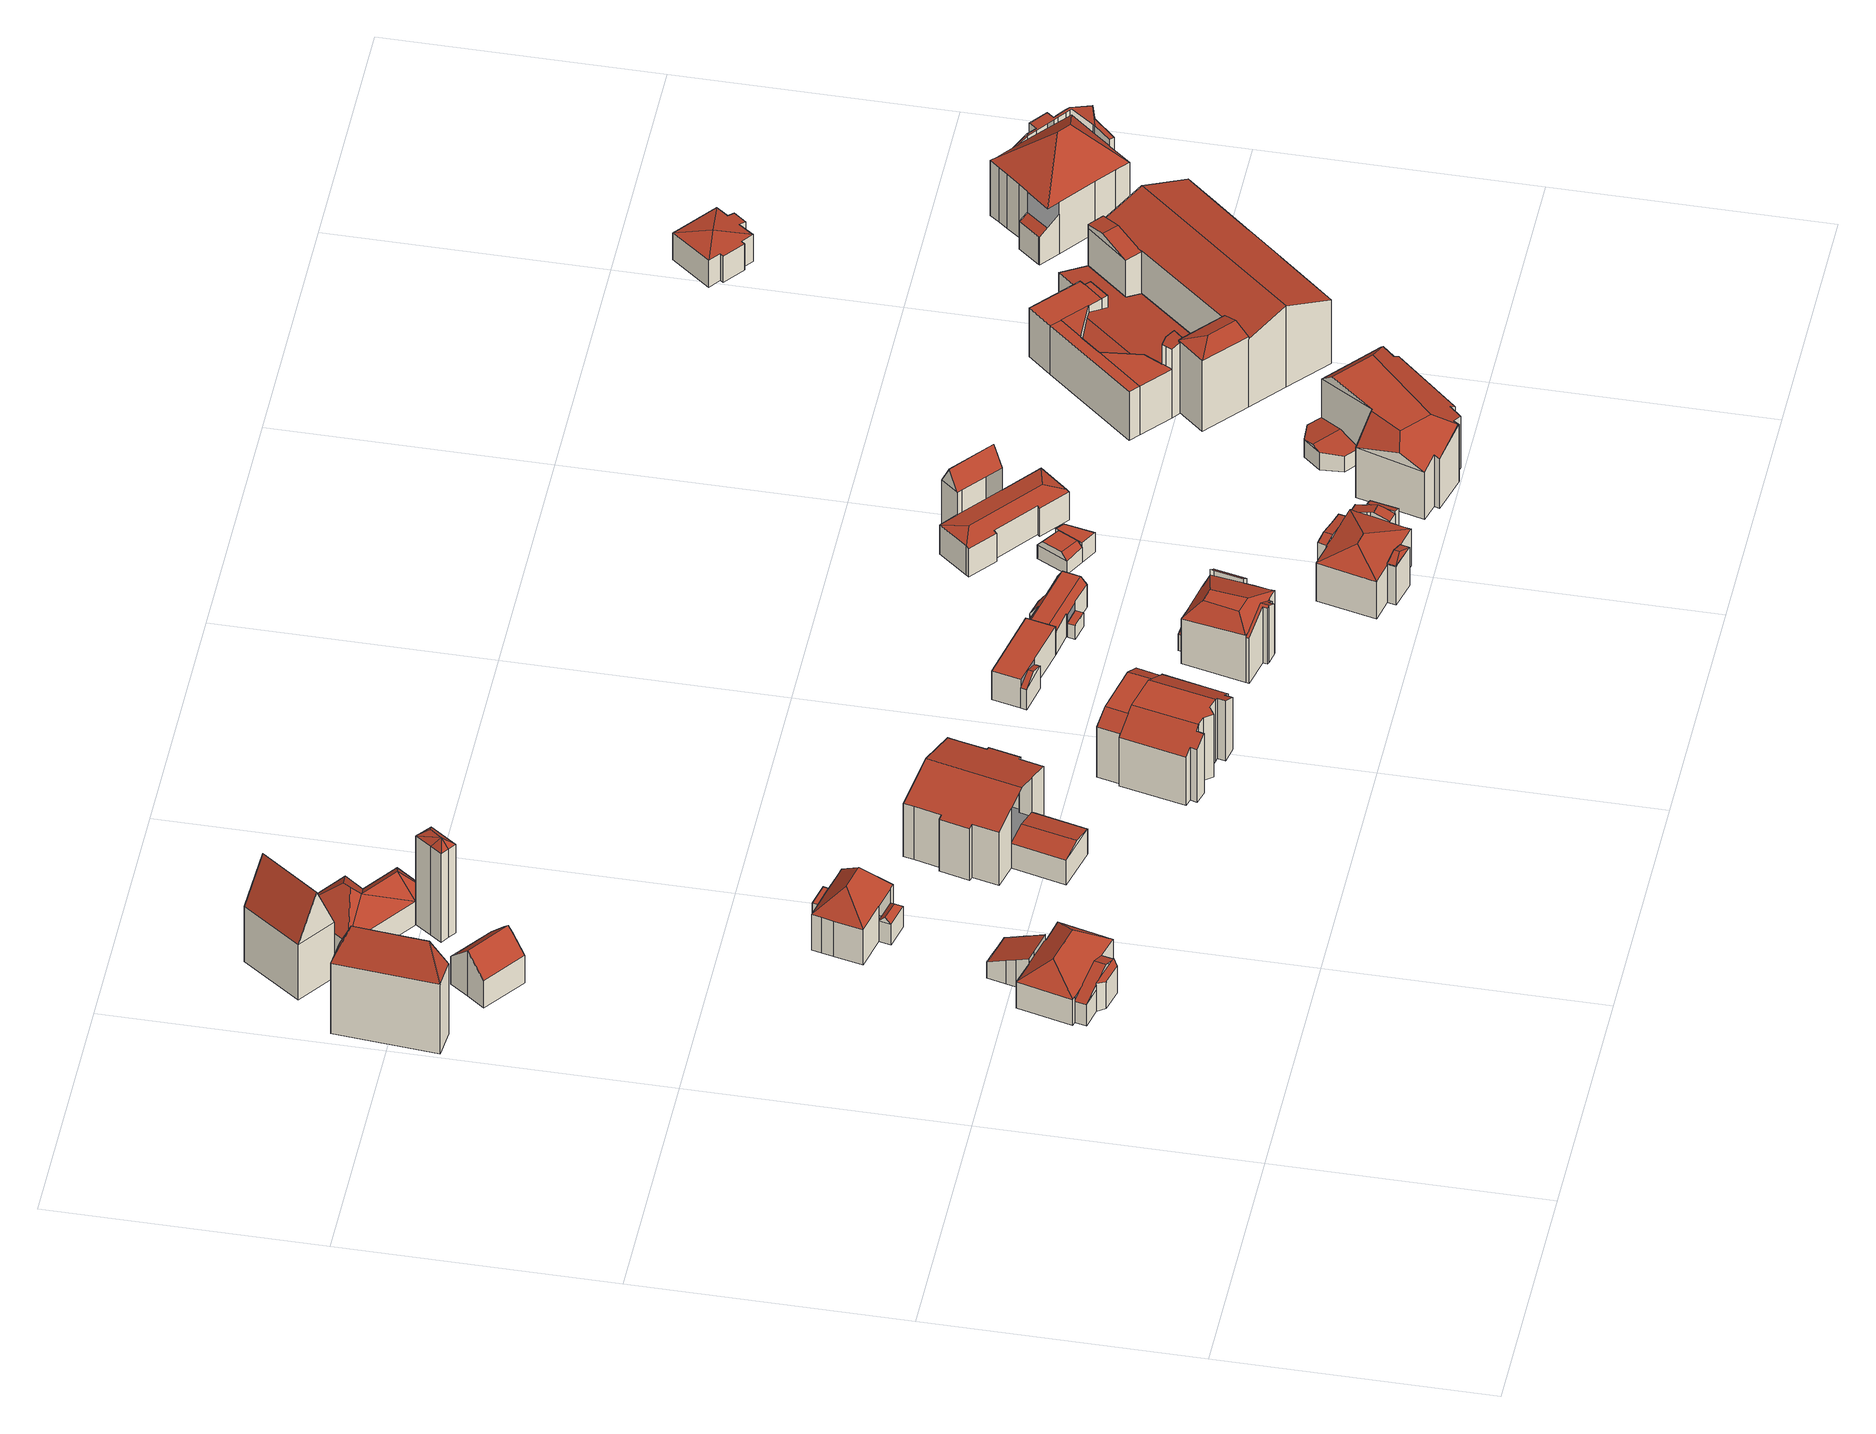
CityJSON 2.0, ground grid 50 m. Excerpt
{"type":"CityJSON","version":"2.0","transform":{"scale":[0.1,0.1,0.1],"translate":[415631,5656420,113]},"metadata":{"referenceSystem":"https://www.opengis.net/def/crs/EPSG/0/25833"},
"CityObjects":{
"building1":{"type":"Building","attributes":{"Dachtyp_tdc":"tdcFreeFormRoof","Gemeindeschluessel":14612000,"Dachneigung":68.28,"QualitaetDacherkennung":7,"Geometrietyp2DReferenz":"3000","measuredHeight":22.56,"function":"31001_9998","roofType":"5000"},"geometry":[{"type":"Solid","lod":"2","boundaries":[[[[0,1,2,3]],[[1,4,5,2]],[[4,6,7,5]],[[6,0,3,7]],[[8,9,6,4]],[[8,4,1]],[[9,8,1,0]],[[9,0,6]],[[3,2,5,7]]]],"semantics":{"surfaces":[{"type":"WallSurface"},{"type":"RoofSurface"},{"type":"GroundSurface"}],"values":[[0,0,0,0,1,1,1,1,2]]}}]},
"building2":{"type":"Building","attributes":{"Gemeindeschluessel":14612000,"Geometrietyp2DReferenz":"3000","function":"31001_9998","roofType":"9999"},"children":["building2-1","building2-2","building2-3","building2-4"]},
"building2-1":{"type":"BuildingPart","attributes":{"Dachtyp_tdc":"tdcPolyFlatRoof","Dachneigung":25.34,"QualitaetDacherkennung":18,"Geometrietyp2DReferenz":"3000","measuredHeight":7.14,"roofType":"2100"},"parents":["building2"],"geometry":[{"type":"MultiSurface","lod":"2","boundaries":[[[10,11,12,13,14]],[[11,15,16,12]],[[15,17,18,16]],[[17,19,20,18]],[[19,21,22,20]],[[21,23,24,22]],[[23,25,26,24]],[[25,27,28,26]],[[27,29,30,31,28]],[[29,27,25,23,21,19,17,15,11,10]],[[13,12,16,18,20,22,24,26,28,31]]],"semantics":{"surfaces":[{"type":"WallSurface"},{"type":"RoofSurface"},{"type":"GroundSurface"}],"values":[0,0,0,0,0,0,0,0,0,1,2]}}]},
"building2-2":{"type":"BuildingPart","attributes":{"Dachtyp_tdc":"tdcGableRoof","Dachneigung":17.97,"QualitaetDacherkennung":42,"Geometrietyp2DReferenz":"3000","measuredHeight":7.24,"roofType":"3100"},"parents":["building2"],"geometry":[{"type":"MultiSurface","lod":"2","boundaries":[[[32,33,34,35]],[[36,37,38,39]],[[37,40,41,38]],[[37,42,43,44,45,46,40]],[[47,48,45,44,49]],[[32,50,48,47,33]],[[36,42,37]],[[41,35,34,39,38]]],"semantics":{"surfaces":[{"type":"WallSurface"},{"type":"RoofSurface"},{"type":"GroundSurface"}],"values":[0,0,0,1,1,0,0,2]}}]},
"building2-3":{"type":"BuildingPart","attributes":{"Dachtyp_tdc":"tdcHipRoof","Dachneigung":32.43,"QualitaetDacherkennung":77,"Geometrietyp2DReferenz":"3000","measuredHeight":9.24,"roofType":"3200"},"parents":["building2"],"geometry":[{"type":"MultiSurface","lod":"2","boundaries":[[[51,41,40]],[[51,52,53,41]],[[52,54,55,53]],[[54,14,13,55]],[[30,56,57,31]],[[56,58,59,57]],[[58,60,61,59]],[[60,62,63,61]],[[62,50,32,35,63]],[[60,58,64]],[[54,52,65]],[[58,56,30,14,54,65,64]],[[52,51,46,50,62,60,64,65]],[[41,53,55,13,31,57,59,61,63,35]]],"semantics":{"surfaces":[{"type":"WallSurface"},{"type":"RoofSurface"},{"type":"GroundSurface"}],"values":[0,0,0,0,0,0,0,0,0,1,1,1,1,2]}}]},
"building2-4":{"type":"BuildingPart","attributes":{"Dachtyp_tdc":"tdcPolyFlatRoof","Dachneigung":17.03,"QualitaetDacherkennung":65,"Geometrietyp2DReferenz":"3000","measuredHeight":6.22,"roofType":"2100"},"parents":["building2"],"geometry":[{"type":"MultiSurface","lod":"2","boundaries":[[[66,67,42,36,39,68]],[[69,70,71,34,33,47]],[[70,66,68,71]],[[70,69,49,43,67,66]],[[68,39,34,71]]],"semantics":{"surfaces":[{"type":"WallSurface"},{"type":"RoofSurface"},{"type":"GroundSurface"}],"values":[0,0,0,1,2]}}]},
"building3":{"type":"Building","attributes":{"Dachtyp_tdc":"tdcGableRoof","Gemeindeschluessel":14612000,"Dachneigung":45.66,"QualitaetDacherkennung":74,"Geometrietyp2DReferenz":"3000","measuredHeight":10.26,"function":"31001_9998","roofType":"3100"},"geometry":[{"type":"Solid","lod":"2","boundaries":[[[[72,73,74,75]],[[73,76,77,74]],[[76,78,79,77]],[[78,80,81,79]],[[80,82,83,81]],[[82,84,85,83]],[[84,86,87,85]],[[86,72,75,87]],[[82,80,78,76,73]],[[73,72,86,84,82]],[[75,74,77,79,81,83,85,87]]]],"semantics":{"surfaces":[{"type":"WallSurface"},{"type":"RoofSurface"},{"type":"GroundSurface"}],"values":[[0,0,0,0,0,0,0,0,1,1,2]]}}]},
"building4":{"type":"Building","attributes":{"Gemeindeschluessel":14612000,"Geometrietyp2DReferenz":"3000","function":"31001_9998","roofType":"9999"},"children":["building4-1","building4-2"]},
"building4-1":{"type":"BuildingPart","attributes":{"Dachtyp_tdc":"tdcHipRoof","Dachneigung":46.65,"QualitaetDacherkennung":69,"Geometrietyp2DReferenz":"3000","measuredHeight":12.96,"roofType":"3200"},"parents":["building4"],"geometry":[{"type":"MultiSurface","lod":"2","boundaries":[[[88,89,90,91]],[[89,92,93,90]],[[92,94,93]],[[95,96,97]],[[95,98,99,96]],[[98,100,101,99]],[[100,102,103,101]],[[102,104,105,103]],[[104,106,107,105]],[[106,108,109,107]],[[108,88,91,109]],[[104,102,100,98,110]],[[89,88,111]],[[98,95,92,89,111,110]],[[88,108,106,104,110,111]],[[91,90,93,96,99,101,103,105,107,109]]],"semantics":{"surfaces":[{"type":"WallSurface"},{"type":"RoofSurface"},{"type":"GroundSurface"}],"values":[0,0,0,0,0,0,0,0,0,0,0,1,1,1,1,2]}}]},
"building4-2":{"type":"BuildingPart","attributes":{"Dachtyp_tdc":"tdcFreeFormRoof","Dachneigung":44.74,"QualitaetDacherkennung":15,"Geometrietyp2DReferenz":"3000","measuredHeight":5.67,"roofType":"5000"},"parents":["building4"],"geometry":[{"type":"MultiSurface","lod":"2","boundaries":[[[94,112,113,93]],[[112,114,115,113]],[[114,97,96,115]],[[116,117,114,112]],[[116,112,94]],[[117,116,94,97]],[[114,117,97]],[[113,115,96,93]]],"semantics":{"surfaces":[{"type":"WallSurface"},{"type":"RoofSurface"},{"type":"GroundSurface"}],"values":[0,0,0,1,1,1,0,2]}}]},
"building5":{"type":"Building","attributes":{"Dachtyp_tdc":"tdcFreeFormRoof","Gemeindeschluessel":14612000,"Dachneigung":65.92,"QualitaetDacherkennung":3,"Geometrietyp2DReferenz":"3000","measuredHeight":21.65,"function":"31001_9998","roofType":"5000"},"geometry":[{"type":"Solid","lod":"2","boundaries":[[[[118,119,120,121]],[[119,122,123,120]],[[122,124,125,123]],[[124,118,121,125]],[[126,124,122]],[[127,126,122,119]],[[127,119,118]],[[126,127,118,124]],[[121,120,123,125]]]],"semantics":{"surfaces":[{"type":"WallSurface"},{"type":"RoofSurface"},{"type":"GroundSurface"}],"values":[[0,0,0,0,0,1,0,1,2]]}}]},
"building6":{"type":"Building","attributes":{"Dachtyp_tdc":"tdcPolyFlatRoof","Gemeindeschluessel":14612000,"Dachneigung":0,"QualitaetDacherkennung":48,"Geometrietyp2DReferenz":"3000","measuredHeight":4.53,"function":"31001_9998","roofType":"1000"},"geometry":[{"type":"Solid","lod":"2","boundaries":[[[[128,129,130,131]],[[129,132,133,130]],[[132,134,135,133]],[[134,128,131,135]],[[134,132,129,128]],[[131,130,133,135]]]],"semantics":{"surfaces":[{"type":"WallSurface"},{"type":"RoofSurface"},{"type":"GroundSurface"}],"values":[[0,0,0,0,1,2]]}}]},
"building7":{"type":"Building","attributes":{"Dachtyp_tdc":"tdcFreeFormRoof","Gemeindeschluessel":14612000,"Dachneigung":42.79,"QualitaetDacherkennung":4,"Geometrietyp2DReferenz":"3000","measuredHeight":21.52,"function":"31001_9998","roofType":"5000"},"geometry":[{"type":"Solid","lod":"2","boundaries":[[[[136,137,138,139]],[[137,140,141,138]],[[140,142,143,141]],[[142,144,145,143]],[[144,146,147,145]],[[146,136,139,147]],[[148,149,146,144]],[[148,144,142]],[[142,149,148]],[[142,150,149]],[[140,150,142]],[[150,140,137]],[[150,137,136]],[[149,150,136,146]],[[139,138,141,143,145,147]]]],"semantics":{"surfaces":[{"type":"WallSurface"},{"type":"RoofSurface"},{"type":"GroundSurface"}],"values":[[0,0,0,0,0,0,1,1,1,1,1,1,1,1,2]]}}]},
"building8":{"type":"Building","attributes":{"Dachtyp_tdc":"tdcFreeFormRoof","Gemeindeschluessel":14612000,"Dachneigung":44.96,"QualitaetDacherkennung":59,"Geometrietyp2DReferenz":"3000","measuredHeight":10.83,"function":"31001_3211","roofType":"5000"},"geometry":[{"type":"Solid","lod":"2","boundaries":[[[[151,152,153,154]],[[152,155,156,153]],[[155,157,158,156]],[[157,159,160,158]],[[159,161,162,160]],[[161,163,164,162]],[[163,151,154,164]],[[165,166,163,161]],[[167,168,165,161,159]],[[167,159,157]],[[168,167,157,155]],[[166,152,151]],[[165,152,166]],[[165,155,152]],[[155,165,168]],[[166,151,163]],[[154,153,156,158,160,162,164]]]],"semantics":{"surfaces":[{"type":"WallSurface"},{"type":"RoofSurface"},{"type":"GroundSurface"}],"values":[[0,0,0,0,0,0,0,1,1,1,1,1,1,1,1,1,2]]}}]},
"building9":{"type":"Building","attributes":{"Gemeindeschluessel":14612000,"Geometrietyp2DReferenz":"3000","function":"31001_9998","roofType":"9999"},"children":["building9-1","building9-2"]},
"building9-1":{"type":"BuildingPart","attributes":{"Dachtyp_tdc":"tdcGableRoof","Dachneigung":12.22,"QualitaetDacherkennung":60,"Geometrietyp2DReferenz":"3000","measuredHeight":6.44,"roofType":"3100"},"parents":["building9"],"geometry":[{"type":"MultiSurface","lod":"2","boundaries":[[[169,170,171,172]],[[170,173,174,171]],[[173,175,176,174]],[[173,170,177]],[[170,169,178,177]],[[175,173,177,178]],[[172,171,174,176,179]]],"semantics":{"surfaces":[{"type":"WallSurface"},{"type":"RoofSurface"},{"type":"GroundSurface"}],"values":[0,0,0,0,1,1,2]}}]},
"building9-2":{"type":"BuildingPart","attributes":{"Dachtyp_tdc":"tdcGableRoof","Dachneigung":16.41,"QualitaetDacherkennung":44,"Geometrietyp2DReferenz":"3000","measuredHeight":14.6,"roofType":"3100"},"parents":["building9"],"geometry":[{"type":"MultiSurface","lod":"2","boundaries":[[[180,181,182,183]],[[181,184,185,182]],[[184,186,187,185]],[[186,188,189,187]],[[188,190,191,189]],[[190,192,193,191]],[[192,194,195,193]],[[194,196,197,195]],[[196,198,199,197]],[[198,200,201,199]],[[200,202,203,201]],[[202,204,205,203]],[[204,206,207,205]],[[206,208,209,207]],[[208,210,172,209]],[[210,169,172]],[[211,176,175]],[[211,180,183,176]],[[212,210,208,206,204,202,200,198,196,194]],[[194,192,190,188,186,184,181,180,211,212]],[[183,182,185,187,189,191,193,195,197,199,201,203,205,207,209,172,179,176]]],"semantics":{"surfaces":[{"type":"WallSurface"},{"type":"RoofSurface"},{"type":"GroundSurface"}],"values":[0,0,0,0,0,0,0,0,0,0,0,0,0,0,0,0,0,0,1,1,2]}}]},
"building10":{"type":"Building","attributes":{"Gemeindeschluessel":14612000,"Geometrietyp2DReferenz":"3000","function":"31001_9998","roofType":"9999"},"children":["building10-1","building10-2"]},
"building10-1":{"type":"BuildingPart","attributes":{"Dachtyp_tdc":"tdcCutGableRoof","Dachneigung":0.934,"QualitaetDacherkennung":50,"Geometrietyp2DReferenz":"3000","measuredHeight":13.31,"roofType":"9999"},"parents":["building10"],"geometry":[{"type":"MultiSurface","lod":"2","boundaries":[[[213,214,215,216]],[[214,217,218,215]],[[217,219,220,218]],[[214,213,221,222]],[[217,214,222,223]],[[219,217,223,224]],[[223,222,221,225,226,224]],[[216,215,218,220,227,228]]],"semantics":{"surfaces":[{"type":"WallSurface"},{"type":"RoofSurface"},{"type":"GroundSurface"}],"values":[0,0,0,1,0,1,1,2]}}]},
"building10-2":{"type":"BuildingPart","attributes":{"Dachtyp_tdc":"tdcCutGableRoof","Dachneigung":0.249,"QualitaetDacherkennung":56,"Geometrietyp2DReferenz":"3000","measuredHeight":14.03,"roofType":"9999"},"parents":["building10"],"geometry":[{"type":"MultiSurface","lod":"2","boundaries":[[[229,230,231,232,233,234,235,236,216,228,227,220,237,238,239,240,241,242,243,244,245]],[[246,247,230,229]],[[247,248,231,230]],[[248,249,232,231]],[[249,250,233,232]],[[250,251,234,233]],[[251,252,235,234]],[[252,253,236,235]],[[253,254,216,236]],[[254,213,216]],[[219,255,237,220]],[[255,256,238,237]],[[256,257,239,238]],[[257,258,240,239]],[[258,259,241,240]],[[259,260,242,241]],[[260,261,243,242]],[[261,262,244,243]],[[262,263,245,244]],[[263,246,229,245]],[[264,254,253,252,251,250,249,248,247]],[[261,260,259,258,257,256,255,219,265]],[[247,246,263,262,261,265,264]]],"semantics":{"surfaces":[{"type":"GroundSurface"},{"type":"WallSurface"},{"type":"RoofSurface"}],"values":[0,1,1,1,1,1,1,1,1,1,1,1,1,1,1,1,1,1,1,1,2,2,2]}}]},
"building11":{"type":"Building","attributes":{"Gemeindeschluessel":14612000,"Geometrietyp2DReferenz":"3000","function":"31001_9998","roofType":"9999"},"children":["building11-1","building11-2"]},
"building11-1":{"type":"BuildingPart","attributes":{"Dachtyp_tdc":"tdcGableRoof","Dachneigung":27.34,"QualitaetDacherkennung":28,"Geometrietyp2DReferenz":"3000","measuredHeight":6.12,"roofType":"3100"},"parents":["building11"],"geometry":[{"type":"MultiSurface","lod":"2","boundaries":[[[266,267,268,269]],[[270,271,272,273]],[[271,266,269,272]],[[266,271,274]],[[267,266,274,275]],[[271,270,275,274]],[[269,268,273,272]]],"semantics":{"surfaces":[{"type":"WallSurface"},{"type":"RoofSurface"},{"type":"GroundSurface"}],"values":[0,0,0,0,1,1,2]}}]},
"building11-2":{"type":"BuildingPart","attributes":{"Dachtyp_tdc":"tdcPolyFlatRoof","Dachneigung":0,"QualitaetDacherkennung":57,"Geometrietyp2DReferenz":"3000","measuredHeight":6.41,"roofType":"1000"},"parents":["building11"],"geometry":[{"type":"MultiSurface","lod":"2","boundaries":[[[276,277,278,268,267]],[[277,279,280,278]],[[279,281,282,280]],[[281,283,270,273,282]],[[283,281,279,277,276]],[[268,278,280,282,273]]],"semantics":{"surfaces":[{"type":"WallSurface"},{"type":"RoofSurface"},{"type":"GroundSurface"}],"values":[0,0,0,0,1,2]}}]},
"building12":{"type":"Building","attributes":{"Gemeindeschluessel":14612000,"Geometrietyp2DReferenz":"3000","function":"31001_9998","roofType":"9999"},"children":["building12-1","building12-2","building12-3","building12-4"]},
"building12-1":{"type":"BuildingPart","attributes":{"Dachtyp_tdc":"tdcCutTentRoof","Dachneigung":22.53,"QualitaetDacherkennung":49,"Geometrietyp2DReferenz":"3000","measuredHeight":12.88,"roofType":"9999"},"parents":["building12"],"geometry":[{"type":"MultiSurface","lod":"2","boundaries":[[[284,285,286]],[[287,288,289]],[[287,290,291,288]],[[292,293,294,295]],[[293,296,297,294]],[[296,298,299,297]],[[298,300,301,302,299]],[[303,304,305,306,307]],[[304,284,286,305]],[[290,287,284,304,308,309]],[[298,296,293,292,290,309,310]],[[303,311,312,313,300,298,310,314]],[[304,303,314,308]],[[314,310,309,308]],[[286,315,288,291,295,294,297,299,302,316,306,305]]],"semantics":{"surfaces":[{"type":"WallSurface"},{"type":"RoofSurface"},{"type":"GroundSurface"}],"values":[0,0,0,0,0,0,0,0,0,1,1,1,1,1,2]}}]},
"building12-2":{"type":"BuildingPart","attributes":{"Dachtyp_tdc":"tdcGableRoof","Dachneigung":19.24,"QualitaetDacherkennung":37,"Geometrietyp2DReferenz":"3000","measuredHeight":4.98,"roofType":"3100"},"parents":["building12"],"geometry":[{"type":"MultiSurface","lod":"2","boundaries":[[[285,317,318,286]],[[317,319,320,318]],[[319,321,322,320]],[[321,323,324,322]],[[323,289,288,324]],[[321,319,317,285,325]],[[325,289,323,321]],[[315,286,318,320,322,324,288]]],"semantics":{"surfaces":[{"type":"WallSurface"},{"type":"RoofSurface"},{"type":"GroundSurface"}],"values":[0,0,0,0,0,1,1,2]}}]},
"building12-3":{"type":"BuildingPart","attributes":{"Dachtyp_tdc":"tdcGableRoof","Dachneigung":34.09,"QualitaetDacherkennung":13,"Geometrietyp2DReferenz":"3000","measuredHeight":12.79,"roofType":"3100"},"parents":["building12"],"geometry":[{"type":"MultiSurface","lod":"2","boundaries":[[[326,327,328,329]],[[327,330,331,328]],[[330,332,333,331]],[[332,334,335,333]],[[334,336,337,335]],[[336,307,306,337]],[[301,338,339,302]],[[338,326,329,339]],[[340,311,307,336,334,332,330]],[[330,327,326,338,301,313,340]],[[329,328,331,333,335,337,306,316,302,339]]],"semantics":{"surfaces":[{"type":"WallSurface"},{"type":"RoofSurface"},{"type":"GroundSurface"}],"values":[0,0,0,0,0,0,0,0,1,1,2]}}]},
"building12-4":{"type":"BuildingPart","attributes":{"Dachtyp_tdc":"tdcPolyFlatRoof","Dachneigung":38.9,"QualitaetDacherkennung":56,"Geometrietyp2DReferenz":"3000","measuredHeight":11.26,"roofType":"2100"},"parents":["building12"],"geometry":[{"type":"MultiSurface","lod":"2","boundaries":[[[341,342,343,291,290]],[[342,344,345,343]],[[344,346,292,295,345]],[[344,342,341,346]],[[295,291,343,345]]],"semantics":{"surfaces":[{"type":"WallSurface"},{"type":"RoofSurface"},{"type":"GroundSurface"}],"values":[0,0,0,1,2]}}]},
"building13":{"type":"Building","attributes":{"Gemeindeschluessel":14612000,"Geometrietyp2DReferenz":"3000","function":"31001_9998","roofType":"9999"},"children":["building13-1","building13-2"]},
"building13-1":{"type":"BuildingPart","attributes":{"Dachtyp_tdc":"tdcPolyFlatRoof","Dachneigung":0,"QualitaetDacherkennung":0,"Geometrietyp2DReferenz":"3000","measuredHeight":3.11,"roofType":"9999"},"parents":["building13"],"geometry":[{"type":"MultiSurface","lod":"2","boundaries":[[[347,348,349,350]],[[350,349,351,352]],[[348,347,353,354]],[[347,350,352,353]],[[352,351,354,353]],[[354,351,349,348]]],"semantics":{"surfaces":[{"type":"RoofSurface"},{"type":"WallSurface"},{"type":"GroundSurface"},{"type":"ClosureSurface","isClosure":"1","QuelleClosure":"LoD1Solid"}],"values":[0,1,1,1,2,3]}}]},
"building13-2":{"type":"BuildingPart","attributes":{"Dachtyp_tdc":"tdcCutGableRoof","Dachneigung":0.088,"QualitaetDacherkennung":58,"Geometrietyp2DReferenz":"3000","measuredHeight":6.47,"roofType":"9999"},"parents":["building13"],"geometry":[{"type":"MultiSurface","lod":"2","boundaries":[[[355,356,357,280]],[[356,358,359,357]],[[358,360,361,359]],[[360,362,363,361]],[[362,364,365,363]],[[364,366,367,365]],[[366,368,369,367]],[[368,370,371,369]],[[370,372,373,371]],[[372,374,354,373]],[[374,375,348,354]],[[376,377,378,351,349]],[[377,379,282,378]],[[379,380,381,282]],[[380,382,383,381]],[[382,355,280,383]],[[368,366,364,362,360,358,356,355,382]],[[380,379,377,376,375,374,372,370]],[[382,380,370,368]],[[280,357,359,361,363,365,367,369,371,373,354,351,378,282,381,383]]],"semantics":{"surfaces":[{"type":"WallSurface"},{"type":"RoofSurface"},{"type":"GroundSurface"}],"values":[0,0,0,0,0,0,0,0,0,0,0,0,0,0,0,0,1,1,1,2]}}]},
"building14":{"type":"Building","attributes":{"Gemeindeschluessel":14612000,"Geometrietyp2DReferenz":"3000","function":"31001_9998","roofType":"9999"},"children":["building14-1","building14-2","building14-3","building14-4","building14-5"]},
"building14-1":{"type":"BuildingPart","attributes":{"Dachtyp_tdc":"tdcGableRoof","Dachneigung":19.12,"QualitaetDacherkennung":63,"Geometrietyp2DReferenz":"3000","measuredHeight":9.65,"roofType":"3100"},"parents":["building14"],"geometry":[{"type":"MultiSurface","lod":"2","boundaries":[[[384,385,386,387]],[[385,388,389,386]],[[388,390,391,389]],[[392,393,394,395,396]],[[397,398,390,388,385,384,399,400]],[[400,393,392,401,397]],[[402,387,386,389,391,403,396,395]]],"semantics":{"surfaces":[{"type":"WallSurface"},{"type":"RoofSurface"},{"type":"GroundSurface"}],"values":[0,0,0,0,1,1,2]}}]},
"building14-2":{"type":"BuildingPart","attributes":{"Dachtyp_tdc":"tdcPolyFlatRoof","Dachneigung":19.1,"QualitaetDacherkennung":64,"Geometrietyp2DReferenz":"3000","measuredHeight":9.19,"roofType":"2100"},"parents":["building14"],"geometry":[{"type":"MultiSurface","lod":"2","boundaries":[[[404,405,392,396,406]],[[407,408,409,391,390]],[[408,404,406,409]],[[408,407,398,410,401,405,404]],[[406,396,403,391,409]]],"semantics":{"surfaces":[{"type":"WallSurface"},{"type":"RoofSurface"},{"type":"GroundSurface"}],"values":[0,0,0,1,2]}}]},
"building14-3":{"type":"BuildingPart","attributes":{"Dachtyp_tdc":"tdcHipRoof","Dachneigung":19.15,"QualitaetDacherkennung":63,"Geometrietyp2DReferenz":"3000","measuredHeight":10.35,"roofType":"3200"},"parents":["building14"],"geometry":[{"type":"MultiSurface","lod":"2","boundaries":[[[394,411,412,395]],[[411,413,414,412]],[[413,415,416,414]],[[413,411,394,417,399,418,419]],[[420,421,422]],[[418,423,424,425,426,420,422,419]],[[421,427,415,413,419,422]],[[428,429,430,431,432,433,387,402,395,412,414,416]],[[427,421,429,428]],[[421,420,430,429]],[[420,426,431,430]],[[426,425,432,431]]],"semantics":{"surfaces":[{"type":"WallSurface"},{"type":"RoofSurface"},{"type":"GroundSurface"}],"values":[0,0,0,1,1,1,1,2,0,0,0,0]}}]},
"building14-4":{"type":"BuildingPart","attributes":{"Dachtyp_tdc":"tdcGableRoof","Dachneigung":10.26,"QualitaetDacherkennung":46,"Geometrietyp2DReferenz":"3000","measuredHeight":9.26,"roofType":"3100"},"parents":["building14"],"geometry":[{"type":"MultiSurface","lod":"2","boundaries":[[[434,435,436,437]],[[435,438,387,436]],[[439,440,441,432,425]],[[440,442,443,441]],[[442,444,445,443]],[[444,446,447,445]],[[446,448,449,447]],[[448,434,437,449]],[[444,442,440,439,450]],[[450,423,438,435,434,448,446,444]],[[437,436,387,433,432,441,443,445,447,449]]],"semantics":{"surfaces":[{"type":"WallSurface"},{"type":"RoofSurface"},{"type":"GroundSurface"}],"values":[0,0,0,0,0,0,0,0,1,1,2]}}]},
"building14-5":{"type":"BuildingPart","attributes":{"Dachtyp_tdc":"tdcHipAndGableRoof","Dachneigung":20.82,"QualitaetDacherkennung":37,"Geometrietyp2DReferenz":"3000","measuredHeight":9.67,"roofType":"5000"},"parents":["building14"],"geometry":[{"type":"MultiSurface","lod":"2","boundaries":[[[451,452,453,454]],[[452,455,428,453]],[[455,427,428]],[[456,451,454,416,415]],[[457,451,458]],[[451,456,459,458]],[[460,457,458,459]],[[452,457,460,455]],[[455,460,459,456]],[[451,457,452]],[[454,453,428,416]]],"semantics":{"surfaces":[{"type":"WallSurface"},{"type":"RoofSurface"},{"type":"GroundSurface"}],"values":[0,0,0,0,1,1,1,0,0,0,2]}}]},
"building15":{"type":"Building","attributes":{"Dachtyp_tdc":"tdcCutGableRoof","Gemeindeschluessel":14612000,"Dachneigung":0.043,"QualitaetDacherkennung":78,"Geometrietyp2DReferenz":"3000","measuredHeight":4.43,"function":"31001_9998","roofType":"9999"},"geometry":[{"type":"Solid","lod":"2","boundaries":[[[[461,462,463,464]],[[462,465,466,463]],[[465,467,468,466]],[[467,461,464,468]],[[462,461,469,470]],[[465,462,470,471]],[[467,465,471,472]],[[461,467,472,469]],[[471,470,469,472]],[[464,463,466,468]]]],"semantics":{"surfaces":[{"type":"WallSurface"},{"type":"RoofSurface"},{"type":"GroundSurface"}],"values":[[0,0,0,0,1,0,1,0,1,2]]}}]},
"building16":{"type":"Building","attributes":{"Dachtyp_tdc":"tdcPolyFlatRoof","Gemeindeschluessel":14612000,"Dachneigung":0,"QualitaetDacherkennung":56,"Geometrietyp2DReferenz":"3000","measuredHeight":4.34,"function":"31001_9998","roofType":"1000"},"geometry":[{"type":"Solid","lod":"2","boundaries":[[[[473,474,466,475]],[[474,476,463,466]],[[476,477,478,463]],[[477,473,475,478]],[[477,476,474,473]],[[475,466,463,478]]]],"semantics":{"surfaces":[{"type":"WallSurface"},{"type":"RoofSurface"},{"type":"GroundSurface"}],"values":[[0,0,0,0,1,2]]}}]},
"building17":{"type":"Building","attributes":{"Gemeindeschluessel":14612000,"Geometrietyp2DReferenz":"3000","function":"31001_9998","roofType":"9999"},"children":["building17-1","building17-2"]},
"building17-1":{"type":"BuildingPart","attributes":{"Dachtyp_tdc":"tdcHipRoof","Dachneigung":10.27,"QualitaetDacherkennung":63,"Geometrietyp2DReferenz":"3000","measuredHeight":7.42,"roofType":"3200"},"parents":["building17"],"geometry":[{"type":"MultiSurface","lod":"2","boundaries":[[[479,480,481,482]],[[480,483,484,481]],[[483,485,486,484]],[[485,487,488,486]],[[487,489,490,488]],[[489,491,492,490]],[[491,493,494,492]],[[493,495,496,494]],[[495,497,498,496]],[[497,499,500,498]],[[499,501,502,500]],[[501,503,502]],[[499,497,504]],[[483,480,505]],[[497,495,493,491,489,487,485,483,505,504]],[[480,479,503,501,499,504,505]],[[482,481,484,486,488,490,492,494,496,498,500,502]]],"semantics":{"surfaces":[{"type":"WallSurface"},{"type":"RoofSurface"},{"type":"GroundSurface"}],"values":[0,0,0,0,0,0,0,0,0,0,0,0,1,1,1,1,2]}}]},
"building17-2":{"type":"BuildingPart","attributes":{"Dachtyp_tdc":"tdcFreeFormRoof","Dachneigung":62.01,"QualitaetDacherkennung":4,"Geometrietyp2DReferenz":"3000","measuredHeight":15.55,"roofType":"5000"},"parents":["building17"],"geometry":[{"type":"MultiSurface","lod":"2","boundaries":[[[506,507,508,502,503]],[[507,509,510,508]],[[509,511,512,510]],[[511,513,479,482,512]],[[506,513,514,515]],[[514,511,509,507,515]],[[511,514,513]],[[506,515,507]],[[482,502,508,510,512]]],"semantics":{"surfaces":[{"type":"WallSurface"},{"type":"RoofSurface"},{"type":"GroundSurface"}],"values":[0,0,0,0,1,1,0,0,2]}}]},
"building18":{"type":"Building","attributes":{"Dachtyp_tdc":"tdcFreeFormRoof","Gemeindeschluessel":14612000,"Dachneigung":0.184,"QualitaetDacherkennung":31,"Geometrietyp2DReferenz":"3000","measuredHeight":14.86,"function":"31001_9998","roofType":"5000"},"geometry":[{"type":"Solid","lod":"2","boundaries":[[[[516,517,518,519]],[[517,520,521,518]],[[520,522,523,521]],[[522,524,525,523]],[[524,526,527,525]],[[526,528,529,527]],[[528,530,531,529]],[[530,532,533,531]],[[532,534,535,533]],[[534,536,537,535]],[[536,538,539,537]],[[538,540,541,539]],[[540,542,543,541]],[[542,544,545,543]],[[544,546,547,545]],[[546,516,519,547]],[[548,549,540,538,536,550,551]],[[548,552,542,549]],[[553,554,516,546,555]],[[534,532,530,528,526,524,522,520,517,554,553,551,550]],[[553,555,544,552,548,551]],[[536,534,550]],[[544,542,552]],[[546,544,555]],[[542,540,549]],[[517,516,554]],[[519,518,521,523,525,527,529,531,533,535,537,539,541,543,545,547]]]],"semantics":{"surfaces":[{"type":"WallSurface"},{"type":"RoofSurface"},{"type":"GroundSurface"}],"values":[[0,0,0,0,0,0,0,0,0,0,0,0,0,0,0,0,1,1,1,1,1,0,0,0,0,0,2]]}}]},
"building19":{"type":"Building","attributes":{"Dachtyp_tdc":"tdcFreeFormRoof","Gemeindeschluessel":14612000,"Dachneigung":10.17,"QualitaetDacherkennung":41,"Geometrietyp2DReferenz":"3000","measuredHeight":4.32,"function":"31001_9998","roofType":"5000"},"geometry":[{"type":"Solid","lod":"2","boundaries":[[[[556,557,558,559,560]],[[557,561,562,563,558]],[[556,561,557]],[[563,559,558]],[[564,565,566,567,568,569]],[[561,556,565,564]],[[556,560,566,565]],[[560,559,567,566]],[[559,563,568,567]],[[563,562,569,568]],[[562,561,564,569]]]],"semantics":{"surfaces":[{"type":"RoofSurface"},{"type":"WallSurface"},{"type":"GroundSurface"}],"values":[[0,0,1,1,2,1,1,1,1,1,1]]}}]},
"building20":{"type":"Building","attributes":{"Gemeindeschluessel":14612000,"Geometrietyp2DReferenz":"3000","function":"31001_9998","roofType":"9999"},"children":["building20-1","building20-2","building20-3","building20-4","building20-5","building20-6"]},
"building20-1":{"type":"BuildingPart","attributes":{"Dachtyp_tdc":"tdcPolyFlatRoof","Dachneigung":14.58,"QualitaetDacherkennung":33,"Geometrietyp2DReferenz":"3000","measuredHeight":16.18,"roofType":"2100"},"parents":["building20"],"geometry":[{"type":"MultiSurface","lod":"2","boundaries":[[[570,571,572,573,574]],[[571,575,576,572]],[[575,577,578,576]],[[577,579,580,578]],[[579,581,582,580]],[[581,583,584,585,582]],[[583,581,579,577,575,571,570]],[[573,572,576,578,580,582,585]]],"semantics":{"surfaces":[{"type":"WallSurface"},{"type":"RoofSurface"},{"type":"GroundSurface"}],"values":[0,0,0,0,0,0,1,2]}}]},
"building20-2":{"type":"BuildingPart","attributes":{"Dachtyp_tdc":"tdcPolyFlatRoof","Dachneigung":0,"QualitaetDacherkennung":65,"Geometrietyp2DReferenz":"3000","measuredHeight":10.89,"roofType":"1000"},"parents":["building20"],"geometry":[{"type":"MultiSurface","lod":"2","boundaries":[[[586,587,588,589]],[[590,591,592,593]],[[594,586,589,595]],[[594,591,590,596,587,586]],[[589,588,597,593,592,595]]],"semantics":{"surfaces":[{"type":"WallSurface"},{"type":"RoofSurface"},{"type":"GroundSurface"}],"values":[0,0,0,1,2]}}]},
"building20-3":{"type":"BuildingPart","attributes":{"Dachtyp_tdc":"tdcPolyFlatRoof","Dachneigung":0,"QualitaetDacherkennung":76,"Geometrietyp2DReferenz":"3000","measuredHeight":10.95,"roofType":"1000"},"parents":["building20"],"geometry":[{"type":"MultiSurface","lod":"2","boundaries":[[[598,599,588,587]],[[598,600,601,599]],[[600,602,603,601]],[[604,605,606,607]],[[605,604,602,600,598,587,596]],[[588,599,601,603,607,606,597]]],"semantics":{"surfaces":[{"type":"WallSurface"},{"type":"RoofSurface"},{"type":"GroundSurface"}],"values":[0,0,0,0,1,2]}}]},
"building20-4":{"type":"BuildingPart","attributes":{"Dachtyp_tdc":"tdcPolyFlatRoof","Dachneigung":0,"QualitaetDacherkennung":87,"Geometrietyp2DReferenz":"3000","measuredHeight":10.94,"roofType":"1000"},"parents":["building20"],"geometry":[{"type":"MultiSurface","lod":"2","boundaries":[[[608,609,592,591]],[[608,574,573,609]],[[584,594,595,585]],[[594,584,574,608,591]],[[592,609,573,585,595]]],"semantics":{"surfaces":[{"type":"WallSurface"},{"type":"RoofSurface"},{"type":"GroundSurface"}],"values":[0,0,0,1,2]}}]},
"building20-5":{"type":"BuildingPart","attributes":{"Dachtyp_tdc":"tdcPolyFlatRoof","Dachneigung":0,"QualitaetDacherkennung":68,"Geometrietyp2DReferenz":"3000","measuredHeight":10.99,"roofType":"1000"},"parents":["building20"],"geometry":[{"type":"MultiSurface","lod":"2","boundaries":[[[610,611,590,593,606,605]],[[610,612,611]],[[593,597,606]]],"semantics":{"surfaces":[{"type":"WallSurface"},{"type":"RoofSurface"},{"type":"GroundSurface"}],"values":[0,1,2]}}]},
"building20-6":{"type":"BuildingPart","attributes":{"Dachtyp_tdc":"tdcPolyFlatRoof","Dachneigung":0,"QualitaetDacherkennung":57,"Geometrietyp2DReferenz":"3000","measuredHeight":10.96,"roofType":"1000"},"parents":["building20"],"geometry":[{"type":"MultiSurface","lod":"2","boundaries":[[[613,614,603,602]],[[613,615,616,614]],[[615,604,607,616]],[[604,615,613,602]],[[603,614,616,607]]],"semantics":{"surfaces":[{"type":"WallSurface"},{"type":"RoofSurface"},{"type":"GroundSurface"}],"values":[0,0,0,1,2]}}]},
"building21":{"type":"Building","attributes":{"Dachtyp_tdc":"tdcFreeFormRoof","Gemeindeschluessel":14612000,"Dachneigung":16.72,"QualitaetDacherkennung":9,"Geometrietyp2DReferenz":"3000","measuredHeight":10.01,"function":"31001_9998","roofType":"5000"},"geometry":[{"type":"Solid","lod":"2","boundaries":[[[[617,618,619,620]],[[618,621,622,619]],[[621,623,624,622]],[[623,625,578,624]],[[625,626,576,578]],[[626,627,572,576]],[[627,628,573,572]],[[628,629,609,573]],[[629,630,592,609]],[[630,631,593,592]],[[631,632,606,593]],[[632,633,616,606]],[[633,634,614,616]],[[634,635,603,614]],[[635,636,601,603]],[[636,637,638,601]],[[637,617,620,638]],[[634,633,632,639,640,629,628,627,626,625,623,621,618,617,637,636,635]],[[640,639,631,630]],[[632,631,639]],[[630,629,640]],[[620,619,622,624,578,576,572,573,609,592,593,606,616,614,603,601,638]]]],"semantics":{"surfaces":[{"type":"WallSurface"},{"type":"RoofSurface"},{"type":"GroundSurface"}],"values":[[0,0,0,0,0,0,0,0,0,0,0,0,0,0,0,0,0,1,1,0,0,2]]}}]},
"building22":{"type":"Building","attributes":{"Gemeindeschluessel":14612000,"Geometrietyp2DReferenz":"3000","function":"31001_9998","roofType":"9999"},"children":["building22-1","building22-2","building22-3","building22-4"]},
"building22-1":{"type":"BuildingPart","attributes":{"Dachtyp_tdc":"tdcGableRoof","Dachneigung":21.73,"QualitaetDacherkennung":64,"Geometrietyp2DReferenz":"3000","measuredHeight":18.23,"roofType":"3100"},"parents":["building22"],"geometry":[{"type":"MultiSurface","lod":"2","boundaries":[[[641,642,643]],[[641,644,645,642]],[[644,646,647,645]],[[646,648,649,647]],[[648,650,651,649]],[[652,653,654,655,656]],[[657,658,659,660,661]],[[658,662,663,659]],[[662,664,665,663]],[[664,666,667,668,665]],[[658,657,669,653,652,670,650,648]],[[648,646,644,641,666,664,662,658]],[[668,642,645,647,649,651,671,656,655,660,659,663,665]]],"semantics":{"surfaces":[{"type":"WallSurface"},{"type":"RoofSurface"},{"type":"GroundSurface"}],"values":[0,0,0,0,0,0,0,0,0,0,1,1,2]}}]},
"building22-2":{"type":"BuildingPart","attributes":{"Dachtyp_tdc":"tdcGableRoof","Dachneigung":15.2,"QualitaetDacherkennung":48,"Geometrietyp2DReferenz":"3000","measuredHeight":16.63,"roofType":"3100"},"parents":["building22"],"geometry":[{"type":"MultiSurface","lod":"2","boundaries":[[[672,673,674,675]],[[673,676,677,674]],[[676,661,660,677]],[[654,672,675,655]],[[654,669,678,679,672]],[[678,680,681,682,679]],[[673,682,681,676]],[[672,679,682,673]],[[676,681,680,657,661]],[[675,674,677,660,655]]],"semantics":{"surfaces":[{"type":"WallSurface"},{"type":"RoofSurface"},{"type":"GroundSurface"}],"values":[0,0,0,0,1,1,0,0,0,2]}}]},
"building22-3":{"type":"BuildingPart","attributes":{"Dachtyp_tdc":"tdcHipAndGableRoof","Dachneigung":19.68,"QualitaetDacherkennung":84,"Geometrietyp2DReferenz":"3000","measuredHeight":17.08,"roofType":"5000"},"parents":["building22"],"geometry":[{"type":"MultiSurface","lod":"2","boundaries":[[[683,684,685,651,650]],[[684,686,687,685]],[[686,688,689,687]],[[688,690,691,689]],[[690,692,652,656,691]],[[688,686,684,693]],[[684,683,694,693]],[[694,692,690,688,693]],[[671,651,685,687,689,691,656]]],"semantics":{"surfaces":[{"type":"WallSurface"},{"type":"RoofSurface"},{"type":"GroundSurface"}],"values":[0,0,0,0,0,1,1,1,2]}}]},
"building22-4":{"type":"BuildingPart","attributes":{"Dachtyp_tdc":"tdcPolyFlatRoof","Dachneigung":0,"QualitaetDacherkennung":69,"Geometrietyp2DReferenz":"3000","measuredHeight":3.55,"roofType":"1000"},"parents":["building22"],"geometry":[{"type":"MultiSurface","lod":"2","boundaries":[[[695,696,697,698]],[[696,643,642,697]],[[667,699,700,668]],[[699,701,702,700]],[[701,703,704,702]],[[703,705,706,704]],[[705,695,698,706]],[[705,703,701,699,667,696,643,696,695]],[[698,697,642,697,668,700,702,704,706]]],"semantics":{"surfaces":[{"type":"WallSurface"},{"type":"RoofSurface"},{"type":"GroundSurface"}],"values":[0,0,0,0,0,0,0,1,2]}}]},
"building23":{"type":"Building","attributes":{"Dachtyp_tdc":"tdcTentRoof","Gemeindeschluessel":14612000,"Dachneigung":10,"QualitaetDacherkennung":84,"Geometrietyp2DReferenz":"3000","measuredHeight":6.9,"function":"31001_9998","roofType":"3500"},"geometry":[{"type":"Solid","lod":"2","boundaries":[[[[707,708,709,710]],[[708,711,712,709]],[[711,713,714,712]],[[713,715,716,714]],[[715,717,718,716]],[[717,719,720,718]],[[719,721,722,720]],[[721,723,724,722]],[[723,725,726,724]],[[725,727,728,726]],[[727,729,730,728]],[[729,707,710,730]],[[713,711,731]],[[715,713,731]],[[725,723,721,719,717,715,731]],[[711,708,707,729,727,725,731]],[[710,709,712,714,716,718,720,722,724,726,728,730]]]],"semantics":{"surfaces":[{"type":"WallSurface"},{"type":"RoofSurface"},{"type":"GroundSurface"}],"values":[[0,0,0,0,0,0,0,0,0,0,0,0,1,1,1,1,2]]}}]},
"building24":{"type":"Building","attributes":{"Gemeindeschluessel":14612000,"Geometrietyp2DReferenz":"3000","function":"31001_9998","roofType":"9999"},"children":["building24-1","building24-2","building24-3"]},
"building24-1":{"type":"BuildingPart","attributes":{"Dachtyp_tdc":"tdcPolyFlatRoof","Dachneigung":31.44,"QualitaetDacherkennung":25,"Geometrietyp2DReferenz":"3000","measuredHeight":8.79,"roofType":"2100"},"parents":["building24"],"geometry":[{"type":"MultiSurface","lod":"2","boundaries":[[[732,733,734,735]],[[733,736,737,734]],[[736,738,739,737]],[[738,740,741,739]],[[740,738,736,733,732,742]],[[743,735,734,737,739,741]]],"semantics":{"surfaces":[{"type":"WallSurface"},{"type":"RoofSurface"},{"type":"GroundSurface"}],"values":[0,0,0,0,1,2]}}]},
"building24-2":{"type":"BuildingPart","attributes":{"Dachtyp_tdc":"tdcHipRoof","Dachneigung":43.19,"QualitaetDacherkennung":39,"Geometrietyp2DReferenz":"3000","measuredHeight":18.76,"roofType":"3200"},"parents":["building24"],"geometry":[{"type":"MultiSurface","lod":"2","boundaries":[[[744,745,746,747]],[[745,748,749,746]],[[748,750,751,749]],[[750,752,735,751]],[[752,732,735]],[[753,754,755,741,740]],[[754,756,757,755]],[[756,758,759,757]],[[758,760,761,759]],[[760,762,763,764,761]],[[760,758,756,754,753,765,766]],[[745,744,767,768,769,770]],[[765,752,750,748,745,770,766]],[[769,771,772,762,760,766,770]],[[747,746,749,751,735,743,741,755,757,759,761,764,773,774,775]]],"semantics":{"surfaces":[{"type":"WallSurface"},{"type":"RoofSurface"},{"type":"GroundSurface"}],"values":[0,0,0,0,0,0,0,0,0,0,1,1,1,1,2]}}]},
"building24-3":{"type":"BuildingPart","attributes":{"Dachtyp_tdc":"tdcFreeFormRoof","Dachneigung":3.81,"QualitaetDacherkennung":6,"Geometrietyp2DReferenz":"3000","measuredHeight":13.89,"roofType":"5000"},"parents":["building24"],"geometry":[{"type":"MultiSurface","lod":"2","boundaries":[[[763,776,777,764]],[[776,778,779,777]],[[778,780,781,779]],[[780,782,783,781]],[[782,784,785,783]],[[784,786,787,785]],[[786,788,789,787]],[[788,790,791,789]],[[790,792,793,791]],[[792,794,795,793]],[[794,796,797,795]],[[796,798,799,797]],[[798,800,744,747,799]],[[801,800,798,796,794]],[[778,776,763,772,802]],[[794,792,790,788,786,784,782,780,778,802,803,801]],[[764,777,779,781,783,785,787,789,791,793,795,797,799,747,775,774,773]]],"semantics":{"surfaces":[{"type":"WallSurface"},{"type":"RoofSurface"},{"type":"GroundSurface"}],"values":[0,0,0,0,0,0,0,0,0,0,0,0,0,1,1,1,2]}}]}
},
"vertices":[
[3,1409,165],[20,1599,165],[20,1599,8],[3,1409,8],[74,1594,165],[74,1594,8],[56,1404,165],[56,1404,8],[44,1569,234],[32,1433,233],
[349,470,77],[354,492,66],[354,492,5],[349,470,5],[349,470,64],[359,510,58],[359,510,5],[367,545,41],[367,545,5],[390,539,41],[390,539,5],[412,533,41],[412,533,5],[433,528,41],[433,528,5],[424,493,58],[424,493,5],[420,475,66],[420,475,5],[414,454,77],[414,454,65],[414,454,5],
[392,354,52],[387,332,52],[387,332,5],[392,354,5],[319,349,52],[280,358,52],[280,358,5],[319,349,5],[285,379,52],[285,379,5],[319,349,65],[327,347,68],[358,340,78],[363,361,78],[316,372,62],[387,332,66],[392,354,66],[382,333,68],[392,354,63],
[285,379,62],[277,381,62],[277,381,5],[302,482,64],[302,482,5],[414,453,65],[414,453,5],[462,442,65],[462,442,5],[439,343,63],[439,343,5],[392,355,63],[392,355,5],[411,407,98],[333,425,98],
[330,334,64],[319,349,68],[330,334,5],[387,332,68],[372,323,64],[372,323,5],
[235,1344,102],[229,1336,111],[229,1336,9],[235,1344,9],[224,1328,102],[224,1328,9],[205,1303,70],[205,1303,9],[130,1359,70],[130,1359,9],[154,1391,111],[154,1391,9],[178,1424,71],[178,1424,9],[253,1369,71],[253,1369,9],
[507,820,81],[486,728,80],[486,728,1],[507,820,1],[476,730,80],[476,730,1],[476,730,47],[428,741,80],[428,741,1],[428,741,47],[364,756,80],[364,756,1],[376,808,80],[376,808,1],[381,830,81],[381,830,1],[385,848,81],[385,848,1],[444,835,81],[444,835,1],[488,824,81],[488,824,1],[411,794,131],[462,782,131],
[471,708,47],[471,708,1],[423,719,47],[423,719,1],[463,721,58],[426,730,58],
[157,1619,134],[90,1668,134],[90,1668,10],[157,1619,10],[168,1775,134],[168,1775,10],[235,1725,134],[235,1725,10],[202,1750,227],[123,1643,227],
[488,824,48],[444,835,48],[444,835,3],[488,824,3],[450,859,48],[450,859,3],[494,849,48],[494,849,3],
[291,1450,209],[277,1460,209],[277,1460,10],[291,1450,10],[292,1480,209],[292,1480,10],[313,1510,209],[313,1510,10],[341,1489,209],[341,1489,10],[305,1440,209],[305,1440,10],[317,1485,225],[301,1464,225],[300,1464,225],
[341,1489,62],[313,1510,62],[313,1510,9],[341,1489,9],[188,1601,62],[188,1601,9],[263,1704,62],[263,1704,9],[354,1638,62],[354,1638,9],[327,1603,62],[327,1603,9],[391,1557,62],[391,1557,9],[269,1594,103],[336,1545,103],[276,1626,117],[266,1613,117],
[734,538,57],[710,439,57],[710,439,1],[734,538,1],[627,459,56],[627,459,1],[651,558,56],[651,558,1],[669,449,65],[693,548,65],[693,548,1],
[604,569,120],[615,618,120],[615,618,1],[604,569,1],[607,620,117],[607,620,1],[621,675,117],[621,675,1],[629,673,120],[629,673,1],[641,722,120],[641,722,1],[645,741,120],[645,741,1],[734,720,147],[734,720,1],[821,699,121],[821,699,1],[817,682,121],[817,682,1],[805,629,121],[805,629,1],[812,627,119],[812,627,1],[798,570,119],[798,570,1],[791,571,121],[791,571,1],[780,527,121],[780,527,1],[734,538,135],[651,558,134],[693,548,147],
[881,416,124],[891,458,124],[891,458,12],[881,416,12],[1050,421,124],[1050,421,12],[1039,378,124],[1039,378,12],[913,408,144],[923,450,144],[1014,429,145],[1004,386,145],[926,405,144],[993,389,145],[993,389,12],[926,405,12],
[916,281,12],[899,285,12],[889,287,12],[885,273,12],[860,280,12],[863,293,12],[848,297,12],[876,417,12],[1046,376,12],[1018,258,12],[1004,261,12],[1001,247,12],[971,253,12],[975,268,12],[966,269,12],[945,275,12],[928,265,12],[916,281,152],[899,285,152],[889,287,146],[885,273,146],[860,280,130],[863,293,130],[848,297,121],[876,417,121],[881,416,125],[1046,376,121],[1018,258,121],[1004,261,130],[1001,247,129],[971,253,147],[975,268,147],[966,269,152],[945,275,152],[928,265,152],[926,405,152],[993,389,152],
[1036,605,55],[1039,616,55],[1039,616,10],[1036,605,10],[1095,603,61],[1093,593,61],[1093,593,10],[1095,603,10],[1066,599,71],[1068,609,71],
[1039,616,74],[1051,668,74],[1051,668,10],[1193,637,74],[1193,637,10],[1181,584,74],[1181,584,10],[1095,603,74],
[1223,365,114],[1223,365,50],[1223,365,14],[1284,352,114],[1284,352,14],[1284,352,56],[1314,345,114],[1314,345,14],[1301,286,117],[1297,266,118],[1297,266,14],[1301,286,14],[1291,241,119],[1291,241,14],[1289,230,120],[1289,230,14],[1268,235,120],[1268,235,115],[1268,235,14],[1169,257,120],[1195,372,114],[1195,372,14],[1169,257,14],[1169,257,115],[1218,339,141],[1248,333,141],[1238,266,142],[1180,254,120],[1229,243,120],[1261,237,120],[1202,274,142],[1262,357,14],[1229,243,14],
[1227,383,50],[1227,383,14],[1247,379,57],[1247,379,14],[1266,374,64],[1266,374,14],[1288,369,56],[1288,369,14],[1262,357,64],
[1251,233,126],[1249,223,126],[1249,223,14],[1251,233,14],[1226,228,142],[1226,228,14],[1221,229,139],[1221,229,14],[1223,238,139],[1223,238,14],[1168,251,115],[1168,251,14],[1267,230,115],[1267,230,14],[1229,243,142],
[1314,345,126],[1329,342,114],[1329,342,14],[1316,283,114],[1316,283,14],[1301,286,126],
[1260,551,41],[1263,566,41],[1229,573,41],[1226,559,41],[1229,573,10],[1226,559,10],[1260,551,10],[1263,566,10],
[1193,637,58],[1240,625,60],[1240,625,10],[1244,640,37],[1244,640,10],[1278,632,37],[1278,632,10],[1274,618,59],[1274,618,10],[1314,609,59],[1314,609,10],[1322,608,59],[1322,608,10],[1320,598,74],[1320,598,10],[1313,566,74],[1313,566,10],[1310,555,60],[1310,555,10],[1263,566,61],[1263,566,60],[1229,573,60],[1229,575,62],[1229,575,10],[1181,584,60],[1184,595,74],[1184,595,10],[1190,627,74],[1190,627,10],
[1543,150,88],[1546,149,88],[1546,149,6],[1543,150,6],[1562,145,88],[1562,145,6],[1557,124,95],[1557,124,6],[1546,74,92],[1526,79,92],[1526,79,90],[1526,79,6],[1546,74,6],[1553,104,102],[1555,117,98],[1540,138,92],[1533,108,102],[1550,91,98],[1533,108,6],[1553,104,6],
[1560,71,93],[1546,74,98],[1560,71,6],[1557,124,98],[1571,121,93],[1571,121,6],[1553,104,98],
[1521,55,89],[1521,55,6],[1518,41,89],[1518,41,6],[1473,51,89],[1473,51,6],[1533,108,91],[1543,150,92],[1470,113,109],[1401,181,92],[1376,73,89],[1442,119,109],[1502,159,92],[1468,166,92],[1445,172,92],[1445,171,92],[1420,63,89],[1420,63,6],[1376,73,6],[1401,181,6],[1445,171,6],[1445,172,6],[1468,166,6],
[1531,152,87],[1542,150,85],[1542,150,6],[1531,152,6],[1543,150,85],[1445,172,94],[1449,188,94],[1449,188,6],[1451,187,95],[1451,187,6],[1472,182,99],[1472,182,6],[1502,175,93],[1502,175,6],[1534,168,87],[1534,168,6],[1468,166,99],
[1469,34,92],[1416,47,92],[1416,47,6],[1469,34,6],[1420,63,92],[1473,51,92],[1416,47,94],[1443,46,103],[1445,57,103],[1420,63,94],
[1410,659,44],[1442,634,48],[1442,634,13],[1410,659,13],[1415,583,46],[1415,583,13],[1380,602,42],[1380,602,13],[1405,649,57],[1438,627,57],[1419,592,57],[1386,613,57],
[1444,567,57],[1415,583,57],[1444,567,13],[1442,634,57],[1456,622,57],[1456,622,13],
[1492,735,83],[1558,681,83],[1558,681,16],[1492,735,16],[1515,629,81],[1515,629,16],[1512,624,79],[1512,624,16],[1462,665,79],[1462,665,16],[1466,669,81],[1466,669,16],[1391,729,81],[1391,729,16],[1387,724,79],[1387,724,16],[1340,763,79],[1340,763,16],[1344,768,81],[1344,768,16],[1387,821,82],[1387,821,16],[1417,797,83],[1417,797,16],[1417,797,82],[1385,771,90],[1510,669,90],
[1417,797,132],[1443,829,132],[1443,829,16],[1477,801,132],[1477,801,16],[1519,768,132],[1519,768,16],[1492,735,132],[1505,752,171],[1430,813,171],
[1916,169,127],[1893,143,131],[1893,143,4],[1916,169,4],[1901,136,125],[1901,136,4],[1806,23,116],[1806,23,4],[1804,21,116],[1804,21,4],[1796,28,122],[1796,28,4],[1777,6,120],[1777,6,4],[1749,13,134],[1749,13,4],[1746,3,130],[1746,3,4],[1744,3,132],[1744,3,4],[1671,22,114],[1671,22,4],[1674,32,120],[1674,32,4],[1639,41,110],[1639,41,4],[1671,165,117],[1671,165,4],[1731,149,152],[1731,149,4],[1818,252,127],[1818,252,4],[1687,92,152],[1651,86,135],[1742,4,133],[1738,49,152],[1728,150,152],[1867,173,152],[1912,165,132],[1799,230,152],
[1753,175,41],[1785,213,50],[1738,252,50],[1725,237,46],[1728,195,41],[1818,252,41],[1794,272,41],[1752,269,46],[1818,252,7],[1753,175,7],[1728,195,7],[1725,237,7],[1752,269,7],[1794,272,7],
[1821,525,156],[1837,522,160],[1837,522,3],[1821,525,3],[1821,525,112],[1851,510,164],[1851,510,3],[1835,492,164],[1835,492,3],[1828,498,162],[1828,498,3],[1824,495,162],[1824,495,3],[1811,506,157],[1811,506,112],[1811,506,3],
[1742,566,112],[1880,727,112],[1880,727,3],[1742,566,3],[1862,672,112],[1831,635,112],[1831,635,3],[1862,672,3],[1759,551,112],[1759,551,3],[1897,712,112],[1897,712,3],
[1918,770,112],[1918,770,3],[2000,699,112],[2000,699,3],[1993,690,112],[1993,690,3],[1963,655,112],[1942,673,112],[1942,673,3],[1963,655,3],
[1839,559,112],[1839,559,3],
[1942,673,113],[1862,672,113],[1897,712,113],
[2003,682,112],[2003,682,3],[1973,647,112],[1973,647,3],
[2086,702,71],[2020,625,71],[2020,625,3],[2086,702,3],[2045,603,61],[2045,603,3],[1903,434,61],[1903,434,3],[1835,492,88],[1851,510,88],[1837,522,93],[1821,525,97],[1839,559,100],[1831,635,89],[1862,672,89],[1942,673,98],[1973,647,86],[2003,682,86],[1993,690,90],[2000,699,90],[2039,743,90],[2039,743,3],[1922,673,103],[1837,572,103],
[2084,373,148],[2084,373,5],[2084,373,40],[2036,318,148],[2036,318,5],[1994,269,148],[1994,269,5],[1921,332,187],[1921,332,5],[1860,384,157],[1860,384,5],[1903,434,157],[2045,603,156],[2045,603,154],[2045,603,5],[1903,434,5],[2111,681,156],[2173,627,187],[2173,627,5],[2111,681,5],[2111,681,154],[2248,562,147],[2248,562,5],[2204,512,148],[2204,512,5],[2139,437,148],[2139,437,40],[2139,437,5],[2050,609,156],[1883,411,157],[1883,411,5],
[2020,625,154],[2086,702,154],[2086,702,5],[2020,625,5],[2092,697,154],[2092,697,5],[2085,650,171],[2060,672,171],[2111,681,164],[2092,697,164],[2086,702,164],
[1860,384,163],[1785,449,163],[1785,449,5],[1824,495,165],[1824,495,5],[1828,498,165],[1828,498,5],[1835,492,165],[1835,492,5],[1903,434,165],[1837,450,175],[1883,411,175],
[2126,388,40],[2101,392,40],[2101,392,5],[2126,388,5],[2147,423,40],[2147,423,5],[2148,411,40],[2148,411,5],[2146,405,40],[2146,405,5],[2131,390,40],[2131,390,5],
[1992,1307,72],[1996,1313,73],[1996,1313,13],[1992,1307,13],[1976,1329,73],[1976,1329,13],[2033,1401,73],[2033,1401,13],[2110,1341,73],[2110,1341,13],[2093,1319,73],[2093,1319,13],[2105,1310,70],[2105,1310,13],[2087,1287,70],[2087,1287,13],[2075,1296,73],[2075,1296,13],[2054,1268,73],[2054,1268,13],[2034,1284,73],[2034,1284,13],[2030,1278,72],[2030,1278,13],[2043,1335,82],
[2174,768,97],[2140,795,71],[2140,795,9],[2174,768,9],[2141,797,71],[2141,797,9],[2173,836,71],[2173,836,9],[2187,825,81],[2187,825,9],[2154,784,81],[2154,784,9],
[2326,711,127],[2295,671,125],[2295,671,9],[2326,711,9],[2271,690,125],[2271,690,9],[2236,719,125],[2236,719,9],[2174,768,125],[2187,825,128],[2201,842,129],[2201,842,9],[2220,866,130],[2220,866,9],[2233,882,131],[2233,882,9],[2247,900,132],[2247,900,9],[2259,890,132],[2259,890,113],[2259,890,9],[2154,784,125],[2268,790,196],[2326,711,128],[2348,740,129],[2386,788,132],[2292,771,196],[2312,848,132],[2296,861,132],[2312,848,9],[2386,788,9],[2348,740,9],
[2262,894,111],[2262,894,9],[2317,850,140],[2317,850,9],[2331,838,141],[2331,838,9],[2342,852,141],[2342,852,9],[2372,827,143],[2372,827,9],[2362,814,143],[2362,814,9],[2369,808,144],[2369,808,9],[2383,797,145],[2383,797,9],[2389,792,145],[2389,792,9],[2398,754,148],[2398,754,9],[2367,745,148],[2367,745,9],[2335,705,140],[2335,705,9],[2326,711,142],[2348,740,148],[2312,848,140],[2386,788,145]
]}
